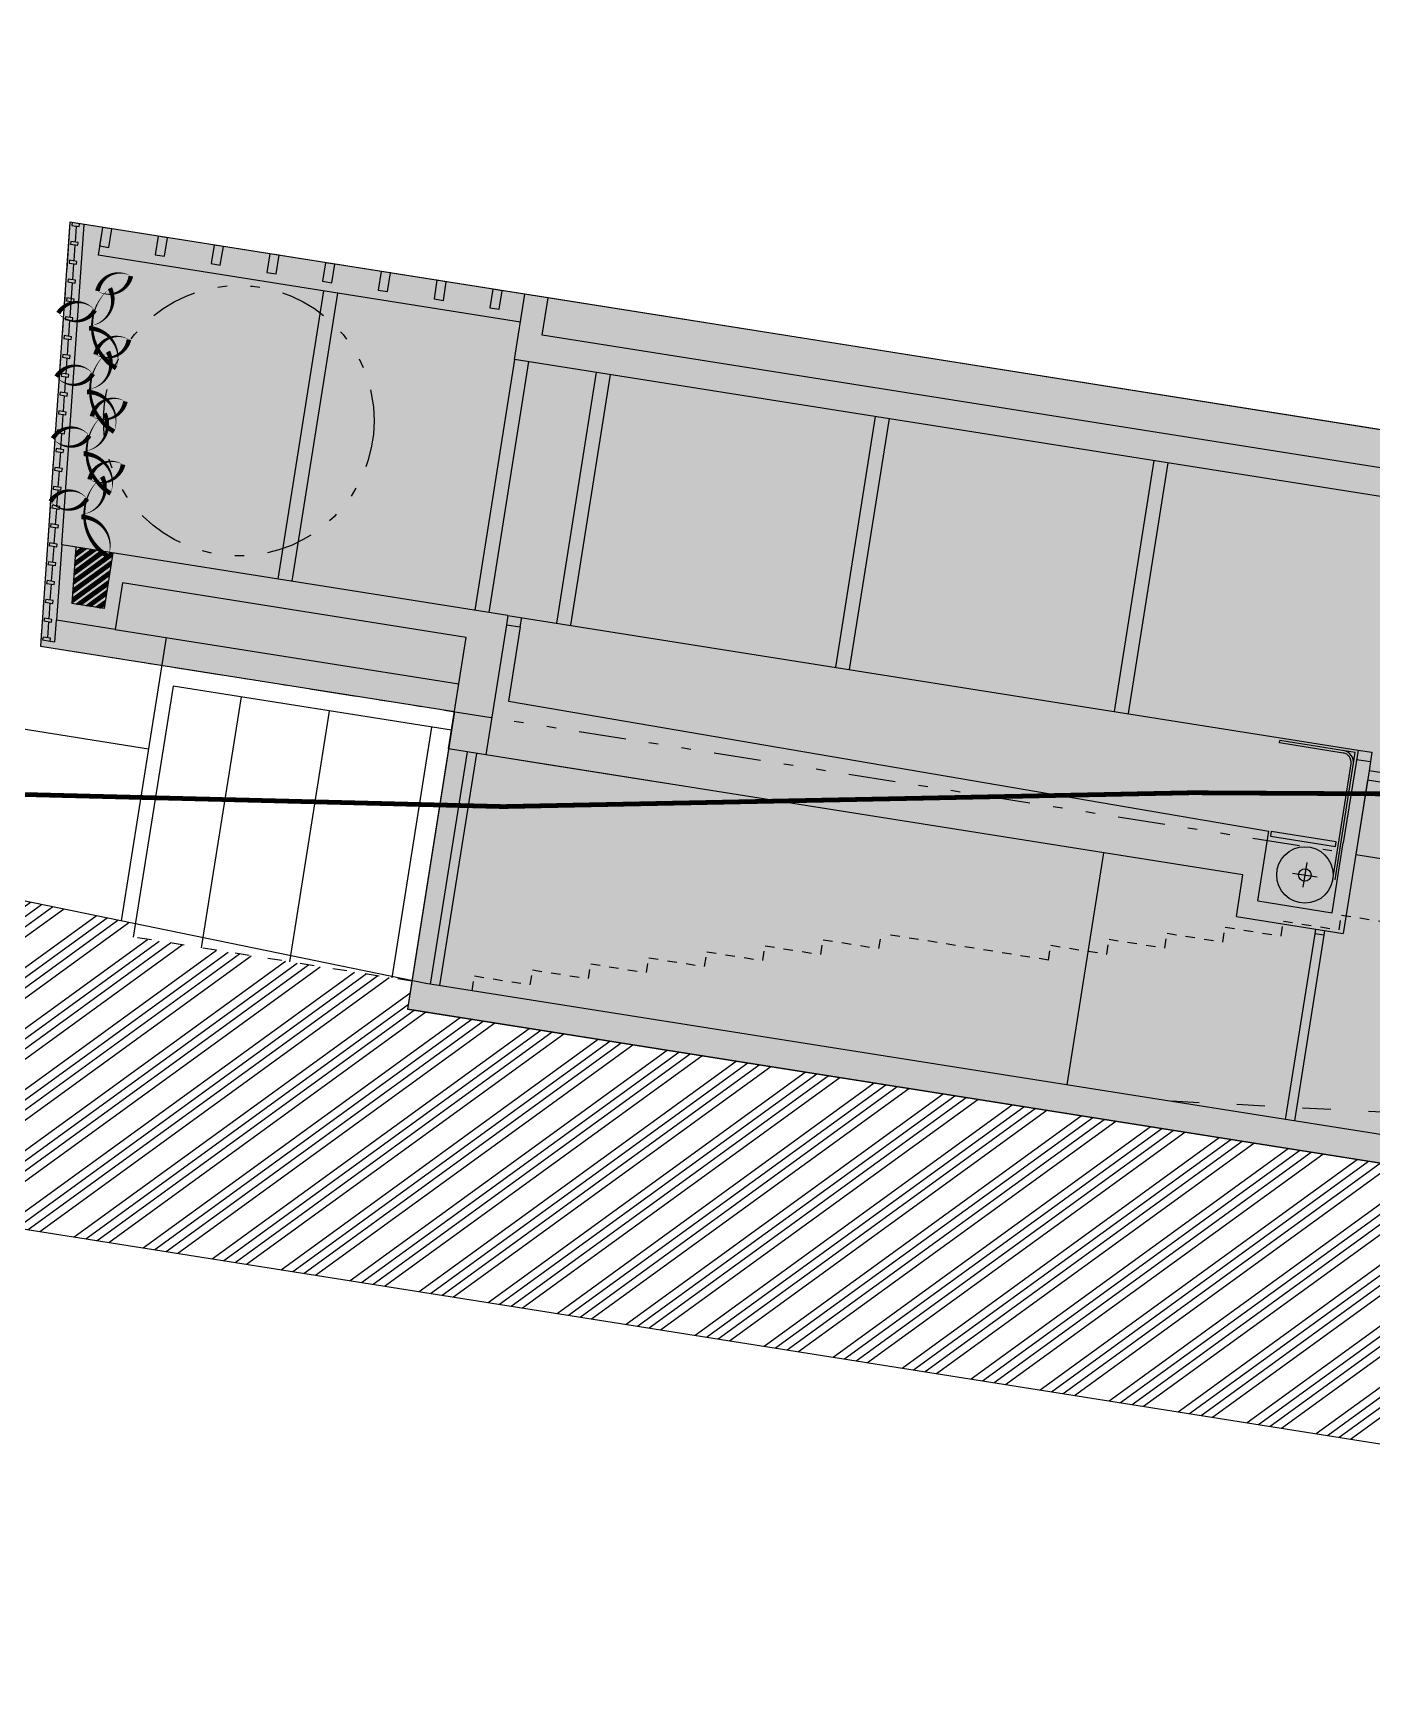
# Model space of a CAD drawing. Extents: x -640655 to -640254, y -1045449 to -1045159.
# Drawn here: x -640488.65 to -640474.42, y -1045176.95 to -1045159.4 of the extents above; entities that cross this region are included whole.
import ezdxf

# ---------------------------------------------------------------- set-up
doc = ezdxf.new("R2010")
doc.units = 0
doc.header["$MEASUREMENT"] = 0
doc.linetypes.add('DASHED1', pattern=[1, 0.3, -0.4, 0.3])
doc.linetypes.add('DIVIDE', pattern=[1.25, 0.5, -0.25, 0, -0.25, 0, -0.25])
doc.layers.add('FLOATING-WINDOWS', color=2, linetype='CONTINUOUS', plot=False)
for name, color, linetype in [('KERE ZAHRADA', 203, 'CONTINUOUS'), ('T_srafa', 8, 'CONTINUOUS'), ('T_tenka', 4, 'CONTINUOUS'), ('T_tlusta', 1, 'CONTINUOUS'), ('ZASTAVBA', 2, 'CONTINUOUS')]:
    doc.layers.add(name, color=color, linetype=linetype)

msp = doc.modelspace()

# ---------------------------------------------------------------- hatches: boundary and pattern name
at = {"layer": 'T_srafa', "linetype": 'Continuous'}
h = msp.add_hatch(dxfattribs=at)
h.set_pattern_fill('HONEY', color=256, style=0)
h.set_pattern_definition([(350.999936149, (0, 0), (0.202126177848, 0.077588711333), [0.125, -0.25]), (110.999936149, (0, 0), (-0.168256883985, 0.136252049119), [0.125, -0.25]), (50.999936149, (0, 0), (0.033869293862, 0.213840760452), [-0.25, 0.125])])
h.paths.add_polyline_path([(-640458.545, -1045160.444), (-640465.163, -1045159.396), (-640465.632, -1045162.359), (-640468.299, -1045161.937), (-640468.706, -1045164.505), (-640488.262, -1045161.407), (-640488.577, -1045165.913), (-640484.176, -1045166.61), (-640484.676, -1045169.771), (-640472.873, -1045171.641), (-640472.67, -1045170.357), (-640469.707, -1045170.826), (-640469.754, -1045171.122), (-640460.618, -1045172.569), (-640459.679, -1045166.643), (-640459.482, -1045166.675), (-640458.809, -1045162.427), (-640459.006, -1045162.396), (-640458.819, -1045161.211), (-640458.671, -1045161.234), (-640458.545, -1045160.444), (-640465.163, -1045159.396)])
h = msp.add_hatch(color=256, dxfattribs=at)
h.paths.add_polyline_path([(-640487.355, -1045161.754), (-640487.256, -1045161.769), (-640487.225, -1045161.572), (-640487.324, -1045161.556)])
h.paths.add_polyline_path([(-640487.948, -1045161.66), (-640487.849, -1045161.675), (-640487.818, -1045161.478), (-640487.916, -1045161.462)])
h.paths.add_polyline_path([(-640486.762, -1045161.847), (-640486.664, -1045161.863), (-640486.632, -1045161.666), (-640486.731, -1045161.65)])
h.paths.add_polyline_path([(-640485.577, -1045162.035), (-640485.478, -1045162.051), (-640485.447, -1045161.853), (-640485.546, -1045161.838)])
h.paths.add_polyline_path([(-640486.17, -1045161.941), (-640486.071, -1045161.957), (-640486.04, -1045161.759), (-640486.138, -1045161.744)])
h.paths.add_polyline_path([(-640484.985, -1045162.129), (-640484.886, -1045162.145), (-640484.854, -1045161.947), (-640484.953, -1045161.931)])
h.paths.add_polyline_path([(-640484.392, -1045162.223), (-640484.293, -1045162.239), (-640484.262, -1045162.041), (-640484.361, -1045162.025)])
h.paths.add_polyline_path([(-640483.799, -1045162.317), (-640483.701, -1045162.332), (-640483.669, -1045162.135), (-640483.768, -1045162.119)])
h.paths.add_polyline_path([(-640488.244, -1045161.441), (-640488.165, -1045161.453), (-640488.161, -1045161.423), (-640488.24, -1045161.411)])
h.paths.add_polyline_path([(-640488.258, -1045161.641), (-640488.179, -1045161.653), (-640488.175, -1045161.624), (-640488.254, -1045161.611)])
h.paths.add_polyline_path([(-640488.272, -1045161.841), (-640488.193, -1045161.854), (-640488.189, -1045161.824), (-640488.268, -1045161.811)])
h.paths.add_polyline_path([(-640488.286, -1045162.041), (-640488.207, -1045162.054), (-640488.203, -1045162.024), (-640488.282, -1045162.012)])
h.paths.add_polyline_path([(-640488.3, -1045162.242), (-640488.221, -1045162.254), (-640488.217, -1045162.225), (-640488.296, -1045162.212)])
h.paths.add_polyline_path([(-640488.314, -1045162.442), (-640488.235, -1045162.454), (-640488.231, -1045162.425), (-640488.31, -1045162.412)])
h.paths.add_polyline_path([(-640488.328, -1045162.642), (-640488.249, -1045162.655), (-640488.245, -1045162.625), (-640488.324, -1045162.613)])
h.paths.add_polyline_path([(-640488.342, -1045162.842), (-640488.263, -1045162.855), (-640488.259, -1045162.825), (-640488.338, -1045162.813)])
h.paths.add_polyline_path([(-640488.356, -1045163.043), (-640488.277, -1045163.055), (-640488.273, -1045163.026), (-640488.352, -1045163.013)])
h.paths.add_polyline_path([(-640488.37, -1045163.243), (-640488.291, -1045163.256), (-640488.287, -1045163.226), (-640488.366, -1045163.213)])
h.paths.add_polyline_path([(-640488.384, -1045163.443), (-640488.305, -1045163.456), (-640488.301, -1045163.426), (-640488.38, -1045163.414)])
h.paths.add_polyline_path([(-640488.398, -1045163.644), (-640488.319, -1045163.656), (-640488.315, -1045163.626), (-640488.394, -1045163.614)])
h.paths.add_polyline_path([(-640488.412, -1045163.844), (-640488.333, -1045163.856), (-640488.329, -1045163.827), (-640488.408, -1045163.814)])
h.paths.add_polyline_path([(-640488.426, -1045164.044), (-640488.347, -1045164.057), (-640488.343, -1045164.027), (-640488.422, -1045164.015)])
h.paths.add_polyline_path([(-640488.44, -1045164.244), (-640488.361, -1045164.257), (-640488.357, -1045164.227), (-640488.436, -1045164.215)])
h.paths.add_polyline_path([(-640488.553, -1045165.847), (-640488.474, -1045165.859), (-640488.469, -1045165.83), (-640488.548, -1045165.817)])
h.paths.add_polyline_path([(-640488.539, -1045165.646), (-640488.46, -1045165.659), (-640488.455, -1045165.629), (-640488.534, -1045165.617)])
h.paths.add_polyline_path([(-640488.525, -1045165.446), (-640488.446, -1045165.459), (-640488.441, -1045165.429), (-640488.52, -1045165.416)])
h.paths.add_polyline_path([(-640488.511, -1045165.246), (-640488.431, -1045165.258), (-640488.427, -1045165.229), (-640488.506, -1045165.216)])
h.paths.add_polyline_path([(-640488.497, -1045165.046), (-640488.417, -1045165.058), (-640488.413, -1045165.028), (-640488.492, -1045165.016)])
h.paths.add_polyline_path([(-640488.483, -1045164.845), (-640488.403, -1045164.858), (-640488.399, -1045164.828), (-640488.478, -1045164.816)])
h.paths.add_polyline_path([(-640488.468, -1045164.645), (-640488.389, -1045164.657), (-640488.385, -1045164.628), (-640488.464, -1045164.615)])
h.paths.add_polyline_path([(-640488.454, -1045164.445), (-640488.375, -1045164.457), (-640488.371, -1045164.428), (-640488.45, -1045164.415)])
h = msp.add_hatch(dxfattribs=at)
h.set_pattern_fill('ANSI34', color=256, scale=0.1, style=0)
h.set_pattern_definition([(35.999936149, (7.25778, 45.823504), (-0.0440838263035, 0.0606763237057), []), (35.999936149, (7.27524, 45.82074), (-0.0440838263035, 0.0606763237057), []), (35.999936149, (7.2927, 45.81797), (-0.0440838263035, 0.0606763237057), []), (35.999936149, (7.31016, 45.81521), (-0.0440838263035, 0.0606763237057), [])])
h.paths.add_polyline_path([(-640487.806, -1045164.922), (-640488.201, -1045164.86), (-640488.243, -1045165.46), (-640487.9, -1045165.515)])
h = msp.add_hatch(dxfattribs=at)
h.set_pattern_fill('ANSI34', color=256, scale=0.7, style=0)
h.set_pattern_definition([(35.99993615, (0, 0), (-0.30858678412, 0.42473426594), []), (35.99993615, (0.1222, -0.01936), (-0.30858678412, 0.42473426594), []), (35.99993615, (0.24444, -0.0387), (-0.30858678412, 0.42473426594), []), (35.99993615, (0.36666, -0.05807), (-0.30858678412, 0.42473426594), [])])
h.paths.add_polyline_path([(-640491.726, -1045168.07), (-640493.078, -1045167.917), (-640493.147, -1045167.905), (-640493.187, -1045167.96), (-640493.196, -1045168.019), (-640499.136, -1045167.164), (-640499.127, -1045167.105), (-640499.147, -1045167.041), (-640501.337, -1045166.681), (-640503.278, -1045167.7), (-640515.634, -1045167.454), (-640520.812, -1045167.03), (-640492.278, -1045171.55)])
h.paths.add_polyline_path([(-640456.698, -1045167.394), (-640458.281, -1045167.415), (-640459.588, -1045168.023), (-640459.883, -1045167.927), (-640460.618, -1045172.569), (-640467.087, -1045171.545), (-640469.801, -1045171.419), (-640472.764, -1045170.949), (-640472.873, -1045171.641), (-640484.676, -1045169.771), (-640484.629, -1045169.475), (-640487.59, -1045169.006), (-640487.567, -1045168.865), (-640490.941, -1045168.172), (-640491.188, -1045168.131), (-640491.726, -1045168.07), (-640492.278, -1045171.55), (-640458.21, -1045176.946)])
h.paths.add_polyline_path([(-640469.707, -1045170.826), (-640472.67, -1045170.357), (-640472.764, -1045170.949), (-640469.801, -1045171.419), (-640467.087, -1045171.545), (-640469.754, -1045171.122)], flags=17)

# ---------------------------------------------------------------- linework, layer by layer
at = {"layer": 'FLOATING-WINDOWS', "ltscale": 0.3}
msp.add_lwpolyline([(-640458.545, -1045160.444), (-640465.163, -1045159.396), (-640465.632, -1045162.359), (-640468.299, -1045161.937), (-640468.706, -1045164.505), (-640488.262, -1045161.407), (-640488.577, -1045165.913), (-640484.176, -1045166.61), (-640484.676, -1045169.771), (-640472.873, -1045171.641), (-640472.67, -1045170.357), (-640469.707, -1045170.826), (-640469.754, -1045171.122), (-640460.618, -1045172.569), (-640459.679, -1045166.643), (-640459.482, -1045166.675), (-640458.809, -1045162.427), (-640459.006, -1045162.396), (-640458.819, -1045161.211), (-640458.671, -1045161.234), (-640458.545, -1045160.444), (-640465.163, -1045159.396)], close=True, dxfattribs=at)
msp.add_lwpolyline([(-640520.812, -1045167.03), (-640458.21, -1045176.946), (-640456.698, -1045167.394)], dxfattribs=at)
at = {"layer": 'KERE ZAHRADA', "color": 253, "linetype": 'Continuous', "ltscale": 0.001}
for points in [[(-640487.615, -1045161.98, 0, 0, 0.520567), (-640487.615, -1045161.98, 0, 0.05, 0.520567), (-640487.97, -1045162.139, 0, 0.05, 0.520567), (-640487.615, -1045161.98, 0.05, 0.05, 0)], [(-640487.772, -1045162.958, 0, 0, 0.520567), (-640487.772, -1045162.958, 0, 0.05, 0.520567), (-640488.06, -1045162.536, 0, 0.05, 0.520567), (-640488.046, -1045162.508, 0, 0.05, 0.520567), (-640487.838, -1045162.109, 0, 0.05, 0.520567), (-640487.772, -1045162.958, 0.05, 0.05, 0)], [(-640487.998, -1045162.344, 0, 0, 0.520567), (-640487.998, -1045162.344, 0, 0.05, 0.520567), (-640488.386, -1045162.373, 0, 0.05, 0.520567), (-640487.998, -1045162.344, 0.05, 0.05, 0)], [(-640487.635, -1045162.655, 0, 0, 0.520567), (-640487.635, -1045162.655, 0, 0.05, 0.520567), (-640487.99, -1045162.814, 0, 0.05, 0.520567), (-640487.635, -1045162.655, 0.05, 0.05, 0)], [(-640487.793, -1045163.634, 0, 0, 0.520567), (-640487.793, -1045163.634, 0, 0.05, 0.520567), (-640488.08, -1045163.211, 0, 0.05, 0.520567), (-640488.066, -1045163.183, 0, 0.05, 0.520567), (-640487.858, -1045162.784, 0, 0.05, 0.520567), (-640487.793, -1045163.634, 0.05, 0.05, 0)], [(-640488.018, -1045163.019, 0, 0, 0.520567), (-640488.018, -1045163.019, 0, 0.05, 0.520567), (-640488.406, -1045163.049, 0, 0.05, 0.520567), (-640488.018, -1045163.019, 0.05, 0.05, 0)], [(-640487.673, -1045163.313, 0, 0, 0.520567), (-640487.673, -1045163.313, 0, 0.05, 0.520567), (-640488.028, -1045163.472, 0, 0.05, 0.520567), (-640487.673, -1045163.313, 0.05, 0.05, 0)], [(-640487.83, -1045164.291, 0, 0, 0.520567), (-640487.83, -1045164.291, 0, 0.05, 0.520567), (-640488.118, -1045163.869, 0, 0.05, 0.520567), (-640488.104, -1045163.84, 0, 0.05, 0.520567), (-640487.895, -1045163.441, 0, 0.05, 0.520567), (-640487.83, -1045164.291, 0.05, 0.05, 0)], [(-640488.056, -1045163.676, 0, 0, 0.520567), (-640488.056, -1045163.676, 0, 0.05, 0.520567), (-640488.444, -1045163.706, 0, 0.05, 0.520567), (-640488.056, -1045163.676, 0.05, 0.05, 0)], [(-640487.698, -1045163.983, 0, 0, 0.520567), (-640487.698, -1045163.983, 0, 0.05, 0.520567), (-640488.053, -1045164.142, 0, 0.05, 0.520567), (-640487.698, -1045163.983, 0.05, 0.05, 0)], [(-640487.855, -1045164.961, 0, 0, 0.520567), (-640487.855, -1045164.961, 0, 0.05, 0.520567), (-640488.142, -1045164.539, 0, 0.05, 0.520567), (-640488.128, -1045164.511, 0, 0.05, 0.520567), (-640487.92, -1045164.112, 0, 0.05, 0.520567), (-640487.855, -1045164.961, 0.05, 0.05, 0)], [(-640488.08, -1045164.346, 0, 0, 0.520567), (-640488.08, -1045164.346, 0, 0.05, 0.520567), (-640488.468, -1045164.376, 0, 0.05, 0.520567), (-640488.08, -1045164.346, 0.05, 0.05, 0)]]:
    msp.add_lwpolyline(points, format="xyseb", close=True, dxfattribs=at)
at = {"layer": 'T_tenka', "linetype": 'DIVIDE'}
for p, q in [((-640488.262, -1045161.407), (-640488.577, -1045165.913)), ((-640488.577, -1045165.913), (-640474.743, -1045168.104))]:
    msp.add_line(p, q, dxfattribs=at)
at = {"layer": 'T_tenka', "linetype": 'Continuous'}
for p, q in [((-640488.349, -1045164.836), (-640488.111, -1045161.431)), ((-640483.427, -1045162.173), (-640488.262, -1045161.407)), ((-640488.205, -1045161.619), (-640488.193, -1045161.449)), ((-640487.916, -1045161.462), (-640487.963, -1045161.758)), ((-640488.219, -1045161.819), (-640488.207, -1045161.649)), ((-640488.233, -1045162.02), (-640488.221, -1045161.849)), ((-640483.474, -1045162.469), (-640487.963, -1045161.758)), ((-640488.261, -1045162.42), (-640488.235, -1045162.05)), ((-640485.568, -1045162.138), (-640486.053, -1045165.2)), ((-640485.42, -1045162.161), (-640485.905, -1045165.223)), ((-640471.916, -1045163.996), (-640483.18, -1045162.212)), ((-640488.275, -1045162.62), (-640488.263, -1045162.45)), ((-640488.289, -1045162.821), (-640488.277, -1045162.65)), ((-640488.303, -1045163.021), (-640488.291, -1045162.851)), ((-640483.537, -1045162.865), (-640483.959, -1045165.531)), ((-640483.389, -1045162.888), (-640483.811, -1045165.555)), ((-640488.317, -1045163.221), (-640488.305, -1045163.051)), ((-640482.668, -1045163.002), (-640483.09, -1045165.669)), ((-640482.519, -1045163.026), (-640482.942, -1045165.692)), ((-640488.331, -1045163.421), (-640488.319, -1045163.251)), ((-640488.345, -1045163.622), (-640488.333, -1045163.452)), ((-640479.705, -1045163.472), (-640480.127, -1045166.138)), ((-640479.556, -1045163.495), (-640479.979, -1045166.162)), ((-640488.359, -1045163.822), (-640488.347, -1045163.652)), ((-640488.373, -1045164.022), (-640488.361, -1045163.852)), ((-640476.741, -1045163.941), (-640477.164, -1045166.608)), ((-640488.387, -1045164.223), (-640488.375, -1045164.052)), ((-640476.593, -1045163.964), (-640477.016, -1045166.631)), ((-640488.401, -1045164.423), (-640488.389, -1045164.253)), ((-640488.415, -1045164.623), (-640488.403, -1045164.453)), ((-640488.429, -1045164.823), (-640488.417, -1045164.653)), ((-640488.443, -1045165.024), (-640488.431, -1045164.853)), ((-640488.457, -1045165.224), (-640488.445, -1045165.054)), ((-640488.471, -1045165.424), (-640488.459, -1045165.254)), ((-640488.485, -1045165.624), (-640488.473, -1045165.454)), ((-640488.499, -1045165.825), (-640488.487, -1045165.655)), ((-640488.422, -1045165.867), (-640488.405, -1045165.637)), ((-640483.609, -1045165.587), (-640474.571, -1045167.018)), ((-640483.476, -1045165.709), (-640483.46, -1045165.61)), ((-640488.474, -1045165.859), (-640488.422, -1045165.867)), ((-640487.783, -1045165.736), (-640484.129, -1045166.314)), ((-640487.24, -1045165.822), (-640487.717, -1045168.834)), ((-640487.167, -1045166.339), (-640487.59, -1045169.006)), ((-640484.207, -1045166.808), (-640487.167, -1045166.339)), ((-640486.444, -1045166.454), (-640486.866, -1045169.121)), ((-640485.506, -1045166.603), (-640485.928, -1045169.269)), ((-640487.428, -1045167.007), (-640488.959, -1045166.764)), ((-640484.419, -1045166.775), (-640484.841, -1045169.441)), ((-640475.405, -1045166.942), (-640475.401, -1045166.918)), ((-640474.601, -1045167.044), (-640475.401, -1045166.918)), ((-640484.238, -1045167.006), (-640484.629, -1045169.475)), ((-640484.041, -1045167.037), (-640484.432, -1045169.506)), ((-640483.942, -1045167.053), (-640484.333, -1045169.522)), ((-640474.728, -1045167.05), (-640475.405, -1045166.942)), ((-640474.815, -1045168.397), (-640474.601, -1045167.044)), ((-640474.84, -1045168.393), (-640474.645, -1045167.164)), ((-640477.275, -1045168.109), (-640477.666, -1045170.578)), ((-640475.267, -1045168.326), (-640475.005, -1045168.367)), ((-640475.115, -1045168.215), (-640475.157, -1045168.477)), ((-640475.032, -1045168.97), (-640475.345, -1045170.946)), ((-640474.933, -1045168.986), (-640475.246, -1045170.961)), ((-640477.043, -1045170.677), (-640477.514, -1045170.602))]:
    msp.add_line(p, q, dxfattribs=at)
at = {"layer": 'T_tenka', "linetype": 'DASHED1', "ltscale": 0.5}
msp.add_line((-640484.629, -1045169.475), (-640487.59, -1045169.006), dxfattribs=at)
at = {"layer": 'T_tenka', "linetype": 'DASHED1'}
msp.add_line((-640472.764, -1045170.949), (-640476.58, -1045170.75), dxfattribs=at)
at = {"layer": 'T_tenka', "linetype": 'Continuous'}
for points in [[(-640474.595, -1045168.128), (-640472.867, -1045168.402), (-640472.741, -1045167.612), (-640474.47, -1045167.338)], [(-640475.501, -1045167.934), (-640474.809, -1045168.044), (-640474.802, -1045167.994), (-640475.493, -1045167.885)]]:
    msp.add_lwpolyline(points, close=True, dxfattribs=at)
at = {"layer": 'T_tenka', "linetype": 'DIVIDE'}
msp.add_circle((-640486.468, -1045163.517), 1.438, dxfattribs=at)
at = {"layer": 'T_tenka', "linetype": 'Continuous'}
for radius in [0.3, 0.0663]:
    msp.add_circle((-640475.136, -1045168.346), radius, dxfattribs=at)
for radius in [0.1, 0.125]:
    msp.add_arc((-640474.744, -1045167.148), radius, 350.9999, 80.9999, dxfattribs=at)
at = {"layer": 'T_tlusta', "linetype": 'Continuous'}
for p, q in [((-640483.537, -1045162.865), (-640483.427, -1045162.173)), ((-640483.18, -1045162.212), (-640483.427, -1045162.173)), ((-640483.243, -1045162.607), (-640483.18, -1045162.212)), ((-640471.978, -1045164.391), (-640483.243, -1045162.607)), ((-640473.754, -1045164.414), (-640483.537, -1045162.865)), ((-640488.349, -1045164.836), (-640488.405, -1045165.637)), ((-640483.609, -1045165.587), (-640488.349, -1045164.836)), ((-640488.201, -1045164.86), (-640488.243, -1045165.46)), ((-640487.806, -1045164.922), (-640487.9, -1045165.515)), ((-640487.705, -1045165.242), (-640487.783, -1045165.736)), ((-640484.051, -1045165.821), (-640487.705, -1045165.242)), ((-640487.9, -1045165.515), (-640488.243, -1045165.46)), ((-640487.783, -1045165.736), (-640488.405, -1045165.637)), ((-640483.624, -1045165.686), (-640483.843, -1045167.068)), ((-640483.609, -1045165.587), (-640483.624, -1045165.686)), ((-640483.624, -1045165.686), (-640483.476, -1045165.709)), ((-640483.476, -1045165.709), (-640483.601, -1045166.499)), ((-640484.238, -1045167.006), (-640484.051, -1045165.821)), ((-640483.601, -1045166.499), (-640475.518, -1045167.881)), ((-640483.843, -1045167.068), (-640484.238, -1045167.006)), ((-640475.794, -1045168.343), (-640483.843, -1045167.068)), ((-640483.201, -1045167.17), (-640483.596, -1045167.107)), ((-640474.571, -1045167.018), (-640474.728, -1045168.006)), ((-640474.571, -1045167.018), (-640474.423, -1045167.042)), ((-640474.423, -1045167.042), (-640474.454, -1045167.239)), ((-640481.967, -1045167.366), (-640483.201, -1045167.17)), ((-640474.454, -1045167.239), (-640474.728, -1045168.968)), ((-640474.587, -1045167.117), (-640474.439, -1045167.14)), ((-640472.627, -1045167.529), (-640474.454, -1045167.239)), ((-640475.635, -1045168.622), (-640475.518, -1045167.881)), ((-640474.845, -1045168.747), (-640474.728, -1045168.006)), ((-640484.481, -1045169.498), (-640490.941, -1045168.172)), ((-640475.864, -1045168.788), (-640475.794, -1045168.343)), ((-640475.635, -1045168.622), (-640474.845, -1045168.747)), ((-640475.864, -1045168.788), (-640474.728, -1045168.968)), ((-640475.024, -1045168.921), (-640475.032, -1045168.97)), ((-640474.933, -1045168.986), (-640475.032, -1045168.97)), ((-640474.926, -1045168.936), (-640474.933, -1045168.986)), ((-640484.629, -1045169.475), (-640484.676, -1045169.771)), ((-640483.987, -1045169.577), (-640484.481, -1045169.498)), ((-640473.222, -1045171.282), (-640483.987, -1045169.577)), ((-640472.873, -1045171.641), (-640484.676, -1045169.771))]:
    msp.add_line(p, q, dxfattribs=at)
at = {"layer": 'T_tlusta', "linetype": 'DIVIDE', "ltscale": 0.2}
msp.add_line((-640477.861, -1045169.251), (-640479.639, -1045168.969), dxfattribs=at)
at = {"layer": 'T_tlusta', "linetype": 'Continuous'}
for points in [[(-640488.244, -1045161.441), (-640488.165, -1045161.453), (-640488.161, -1045161.423), (-640488.24, -1045161.411)], [(-640487.948, -1045161.66), (-640487.849, -1045161.675), (-640487.818, -1045161.478), (-640487.916, -1045161.462)], [(-640488.258, -1045161.641), (-640488.179, -1045161.653), (-640488.175, -1045161.624), (-640488.254, -1045161.611)], [(-640487.355, -1045161.754), (-640487.256, -1045161.769), (-640487.225, -1045161.572), (-640487.324, -1045161.556)], [(-640486.762, -1045161.847), (-640486.664, -1045161.863), (-640486.632, -1045161.666), (-640486.731, -1045161.65)], [(-640488.272, -1045161.841), (-640488.193, -1045161.854), (-640488.189, -1045161.824), (-640488.268, -1045161.811)], [(-640486.17, -1045161.941), (-640486.071, -1045161.957), (-640486.04, -1045161.759), (-640486.138, -1045161.744)], [(-640485.577, -1045162.035), (-640485.478, -1045162.051), (-640485.447, -1045161.853), (-640485.546, -1045161.838)], [(-640488.286, -1045162.041), (-640488.207, -1045162.054), (-640488.203, -1045162.024), (-640488.282, -1045162.012)], [(-640484.985, -1045162.129), (-640484.886, -1045162.145), (-640484.854, -1045161.947), (-640484.953, -1045161.931)], [(-640484.392, -1045162.223), (-640484.293, -1045162.239), (-640484.262, -1045162.041), (-640484.361, -1045162.025)], [(-640483.799, -1045162.317), (-640483.701, -1045162.332), (-640483.669, -1045162.135), (-640483.768, -1045162.119)], [(-640488.3, -1045162.242), (-640488.221, -1045162.254), (-640488.217, -1045162.225), (-640488.296, -1045162.212)], [(-640488.314, -1045162.442), (-640488.235, -1045162.454), (-640488.231, -1045162.425), (-640488.31, -1045162.412)], [(-640488.328, -1045162.642), (-640488.249, -1045162.655), (-640488.245, -1045162.625), (-640488.324, -1045162.613)], [(-640488.342, -1045162.842), (-640488.263, -1045162.855), (-640488.259, -1045162.825), (-640488.338, -1045162.813)], [(-640488.356, -1045163.043), (-640488.277, -1045163.055), (-640488.273, -1045163.026), (-640488.352, -1045163.013)], [(-640488.37, -1045163.243), (-640488.291, -1045163.256), (-640488.287, -1045163.226), (-640488.366, -1045163.213)], [(-640488.384, -1045163.443), (-640488.305, -1045163.456), (-640488.301, -1045163.426), (-640488.38, -1045163.414)], [(-640488.398, -1045163.644), (-640488.319, -1045163.656), (-640488.315, -1045163.626), (-640488.394, -1045163.614)], [(-640488.412, -1045163.844), (-640488.333, -1045163.856), (-640488.329, -1045163.827), (-640488.408, -1045163.814)], [(-640488.426, -1045164.044), (-640488.347, -1045164.057), (-640488.343, -1045164.027), (-640488.422, -1045164.015)], [(-640488.44, -1045164.244), (-640488.361, -1045164.257), (-640488.357, -1045164.227), (-640488.436, -1045164.215)], [(-640488.454, -1045164.445), (-640488.375, -1045164.457), (-640488.371, -1045164.428), (-640488.45, -1045164.415)], [(-640488.468, -1045164.645), (-640488.389, -1045164.657), (-640488.385, -1045164.628), (-640488.464, -1045164.615)], [(-640488.483, -1045164.845), (-640488.403, -1045164.858), (-640488.399, -1045164.828), (-640488.478, -1045164.816)], [(-640488.497, -1045165.046), (-640488.417, -1045165.058), (-640488.413, -1045165.028), (-640488.492, -1045165.016)], [(-640488.511, -1045165.246), (-640488.431, -1045165.258), (-640488.427, -1045165.229), (-640488.506, -1045165.216)], [(-640488.525, -1045165.446), (-640488.446, -1045165.459), (-640488.441, -1045165.429), (-640488.52, -1045165.416)], [(-640488.539, -1045165.646), (-640488.46, -1045165.659), (-640488.455, -1045165.629), (-640488.534, -1045165.617)], [(-640488.553, -1045165.847), (-640488.474, -1045165.859), (-640488.469, -1045165.83), (-640488.548, -1045165.817)]]:
    msp.add_lwpolyline(points, close=True, dxfattribs=at)
at = {"layer": 'T_tlusta', "linetype": 'DIVIDE', "ltscale": 0.2}
for points in [[(-640477.861, -1045169.251), (-640477.836, -1045169.093), (-640477.243, -1045169.187), (-640477.218, -1045169.029), (-640476.626, -1045169.123), (-640476.601, -1045168.965), (-640476.008, -1045169.059), (-640475.983, -1045168.901), (-640475.39, -1045168.994), (-640475.365, -1045168.836), (-640474.773, -1045168.93), (-640474.748, -1045168.772), (-640474.155, -1045168.866), (-640474.13, -1045168.708), (-640473.537, -1045168.802), (-640473.512, -1045168.644)], [(-640483.987, -1045169.577), (-640483.962, -1045169.419), (-640483.37, -1045169.513), (-640483.345, -1045169.355), (-640482.752, -1045169.448), (-640482.727, -1045169.29), (-640482.134, -1045169.384), (-640482.109, -1045169.226), (-640481.517, -1045169.32), (-640481.492, -1045169.162), (-640480.899, -1045169.256), (-640480.874, -1045169.098), (-640480.281, -1045169.192), (-640480.256, -1045169.034), (-640479.664, -1045169.128), (-640479.639, -1045168.969)]]:
    msp.add_lwpolyline(points, dxfattribs=at)
at = {"layer": 'ZASTAVBA', "color": 146, "linetype": 'DASHED1', "const_width": 0.05}
msp.add_lwpolyline([(-640489.055, -1045167.483), (-640483.658, -1045167.619), (-640476.338, -1045167.472), (-640466.653, -1045167.528), (-640456.517, -1045167.392)], dxfattribs=at)

doc.saveas('drawing.dxf')
